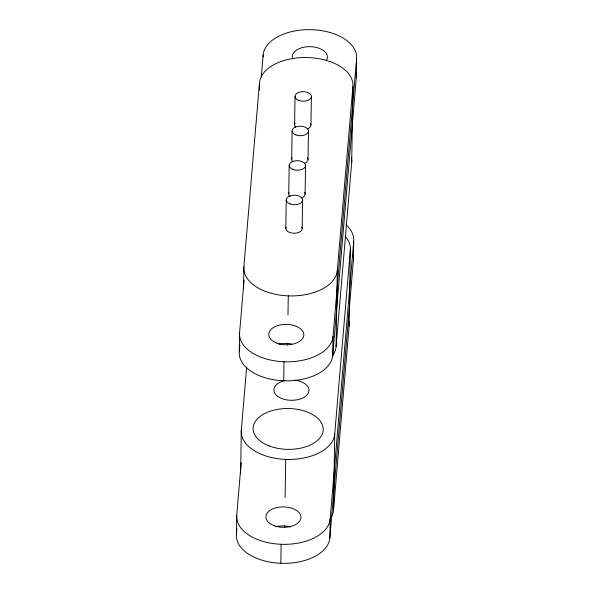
<?xml version="1.0" encoding="UTF-8"?>
<svg xmlns="http://www.w3.org/2000/svg" width="593" height="593" viewBox="0 0 593 593"><rect width="100%" height="100%" fill="white"/><g stroke="black" fill="none" stroke-linecap="round" stroke-linejoin="round"><path stroke-width="0.89" d="M346.082 224.858A46.773 27.226 0.9 0 1 353.702 241.232L353.406 260.245L329.856 537.947A46.773 27.226 0.9 0 1 280.837 563.298A46.773 27.226 0.9 0 1 236.429 534.293L236.726 515.28L241.188 462.696M261.268 77.194L263.144 55.053A46.773 27.226 0.9 0 1 312.163 29.702A46.773 27.226 0.9 0 1 356.571 58.707L356.274 77.72L332.725 355.422A46.773 27.226 0.9 0 1 283.706 380.773A46.773 27.226 0.9 0 1 239.298 351.768L239.594 332.755L244.057 280.17M240.625 473.451L241.299 430.385L246.681 366.919M243.538 287.946L243.871 266.872L259.467 82.909A46.773 27.226 0.9 0 1 308.486 57.565A46.773 27.226 0.9 0 1 352.894 86.563L351.701 162.615L336.098 346.579A46.773 27.226 0.9 0 1 332.436 355.844M259.356 90.24L259.467 82.909M263.114 56.861L263.144 55.053M285.811 228.505L286.256 199.982M280.837 563.298L281.134 544.285A46.773 27.226 0.9 0 1 236.726 515.28M283.706 380.773L284.003 361.752A46.773 27.226 0.9 0 1 239.594 332.755M288.739 193.993L289.184 165.469M284.64 527.511L284.662 525.932M285.114 497.408L285.707 459.382A46.773 27.226 0.9 0 1 241.299 430.385M287.509 344.985L287.531 343.406M287.976 314.883L288.28 295.87A46.773 27.226 0.9 0 1 243.871 266.872M291.66 159.48L292.112 130.964M294.588 124.975L295.04 96.451M302.178 228.461L302.623 199.937M305.099 193.948L305.551 165.432M308.026 159.443L308.479 130.92M310.954 124.93L311.399 96.414M329.856 537.947L330.153 518.934L353.702 241.232M332.725 355.422L333.021 336.409L356.571 58.707M331.094 517.496A46.773 27.226 0.9 0 0 333.533 510.091L334.726 434.039L350.322 250.076A46.773 27.226 0.9 0 0 345.119 236.133M336.098 346.579L337.291 270.527L352.894 86.563M333.533 510.091L349.129 326.128L350.322 250.076M239.298 351.768L239.846 345.311M236.429 534.293L236.896 528.763M334.726 434.039A46.773 27.226 0.9 0 1 285.707 459.382M348.773 321.154A46.773 27.226 0.9 0 1 349.129 326.128M294.803 380.106A17.538 10.207 0.9 0 1 306.625 395.368A17.538 10.207 0.9 0 1 278.176 396.628A17.538 10.207 0.9 0 1 284.966 380.543M330.153 518.934A46.773 27.226 0.9 0 1 281.134 544.285M353.043 255.272A46.773 27.226 0.9 0 1 353.406 260.245M275.864 526.754A17.538 10.207 0.9 0 1 290.392 526.903M333.021 336.409A46.773 27.226 0.9 0 1 284.003 361.752M355.911 72.739A46.773 27.226 0.9 0 1 356.274 77.72M278.732 344.229A17.538 10.207 0.9 0 1 291.66 343.992M292.779 59.026A17.538 10.207 0.9 0 1 310.725 46.684A17.538 10.207 0.9 0 1 326.461 60.338M310.376 123.27A8.183 4.766 0.9 0 1 307.344 128.948M295.677 127.258A8.183 4.766 0.9 0 1 295.04 123.307M307.448 157.775A8.183 4.766 0.9 0 1 304.424 163.46M292.749 161.763A8.183 4.766 0.9 0 1 292.112 157.812M304.52 192.288A8.183 4.766 0.9 0 1 301.496 197.973M290.133 196.565A8.183 4.766 0.9 0 1 289.013 192.651M301.793 227.119A8.183 4.766 0.9 0 1 294.172 233.249A8.183 4.766 0.9 0 1 286.093 227.156M337.291 270.527A46.773 27.226 0.9 0 1 288.28 295.87M351.338 157.642A46.773 27.226 0.9 0 1 351.701 162.615M269.148 445.914A35.076 20.421 0.9 0 0 323.192 430.318A35.076 20.421 0.9 0 0 272.135 410.615A35.076 20.421 0.9 0 0 269.148 445.914M273.936 525.591A17.538 10.207 0.9 0 0 300.955 517.793A17.538 10.207 0.9 0 0 275.434 507.942A17.538 10.207 0.9 0 0 273.936 525.591M276.805 343.065A17.538 10.207 0.9 0 0 303.824 335.267A17.538 10.207 0.9 0 0 278.295 325.416A17.538 10.207 0.9 0 0 276.805 343.065M298.783 100.395A8.183 4.766 0.9 0 0 311.392 96.755A8.183 4.766 0.9 0 0 299.48 92.152A8.183 4.766 0.9 0 0 298.783 100.395M295.855 134.9A8.183 4.766 0.9 0 0 308.471 131.261A8.183 4.766 0.9 0 0 296.552 126.665A8.183 4.766 0.9 0 0 295.855 134.9M292.927 169.413A8.183 4.766 0.9 0 0 305.543 165.773A8.183 4.766 0.9 0 0 293.631 161.177A8.183 4.766 0.9 0 0 292.927 169.413M290.007 203.918A8.183 4.766 0.9 0 0 302.615 200.278A8.183 4.766 0.9 0 0 290.703 195.683A8.183 4.766 0.9 0 0 290.007 203.918"/></g></svg>
